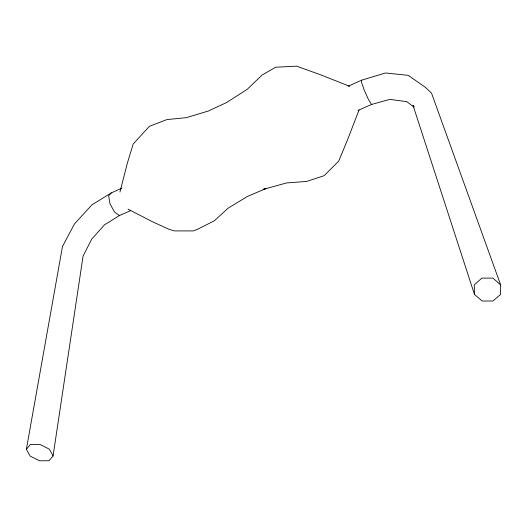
<?xml version="1.0" encoding="UTF-8"?>
<svg xmlns="http://www.w3.org/2000/svg" width="527" height="527" viewBox="0 0 527 527"><rect width="100%" height="100%" fill="white"/><g stroke="black" fill="none" stroke-linecap="round" stroke-linejoin="round"><path stroke-width="0.79" d="M348.209 86.211L361.706 80.137L385.5 72.976L408.293 75.361L425.375 87.363L431.521 93.121L500.65 284.903L500.61 294.382L492.989 300.996L482.231 301.022L474.465 294.435L413.049 105.426L414.176 106.447M361.706 80.137L361.469 82.159L364.276 90.229L368.465 99.537L371.515 104.478L389.809 99.392L406.739 101.632L413.965 107.073M121.809 188.165L111.316 192.889L91.922 204.832L74.518 223.863L62.482 246.465L26.35 449.406L30.237 456.165L39.604 460.815L49.004 460.723L53.069 455.954L83.075 256.082L91.718 239.106L104.577 224.785L119.458 215.536L130.742 210.569M119.952 192.039L127.31 163.284L133.173 144.049L149.325 126.375L166.934 119.57L186.255 117.673L208.165 111.085L226.636 102.515L247.249 89.294L262.077 75.065L275.628 67.232L296.615 66.185L320.08 74.597L349.605 86.303M358.999 110.077L347.464 140.011L338.696 161.15L324.059 175.715L306.642 181.446L286.497 182.955L263.065 189.437L265.911 188.561L247.433 196.459L228.204 208.112L214.232 220.846L197.684 229.219L193.178 230.925L174.351 230.912L168.923 229.258L151.684 221.373L128.054 209.14M26.35 449.406L30.355 444.498L39.947 444.413L49.38 449.195L53.069 455.954M111.316 192.889L108.667 195.833L109.965 203.784L114.471 211.992L119.458 215.536M357.971 110.446L371.515 104.478M500.65 284.903L492.897 278.098L481.882 278.111L474.247 284.949L474.465 294.435"/></g></svg>
